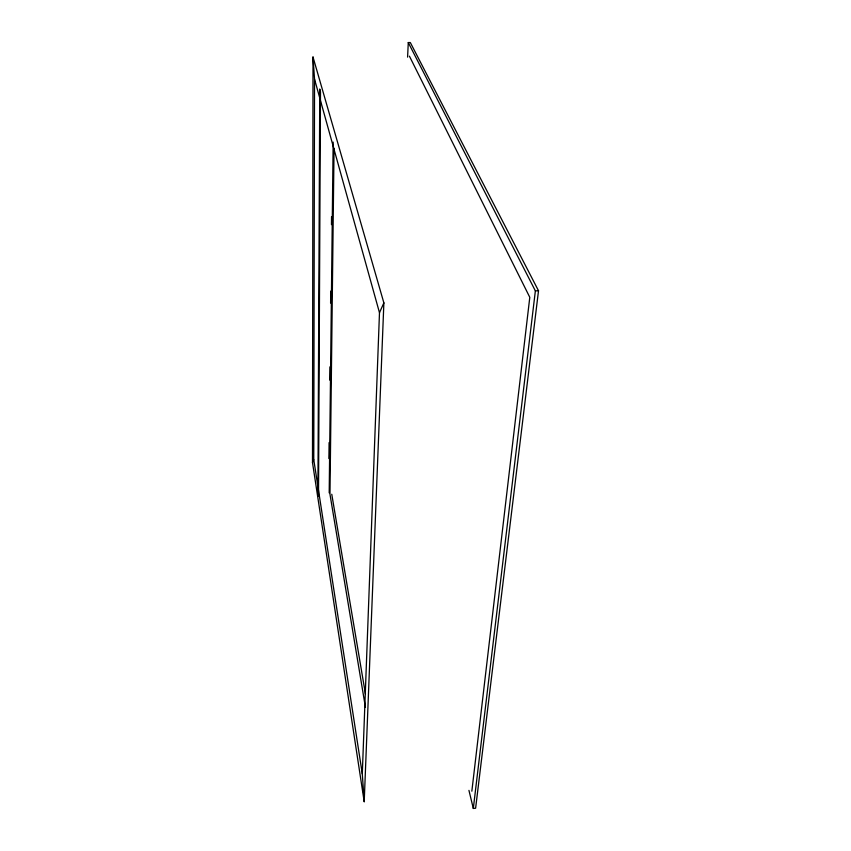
<?xml version="1.0" encoding="UTF-8"?>
<svg xmlns="http://www.w3.org/2000/svg" width="851" height="851" viewBox="0 0 851 851"><rect width="100%" height="100%" fill="white"/><g stroke="black" fill="none" stroke-linecap="round" stroke-linejoin="round"><path stroke-width="1.28" d="M312.487 462.508L313.008 57.017L383.875 302.882L364.207 801.706L312.487 462.508L313.764 459.657L314.53 79.164L313.008 57.017M328.911 458.561L329.092 442.616M329.773 380.142L329.911 366.855M330.603 303.062L330.741 291.095M331.465 224.643L331.55 216.665M329.199 492.867L333.156 142.117M334.039 148.372L329.975 494.325L365.43 707.255M364.207 801.706L362.292 773.899L379.482 312.7L314.53 79.164M407.597 57.134L408.278 42.561L410.32 42.55L538.513 290.755L475.613 808.227L473.316 808.45L468.944 790.377M471.848 791.207L529.79 297.307L409.427 56.166M473.316 808.45L535.364 290.872L408.278 42.561M379.482 312.7L383.875 302.882M535.364 290.872L538.513 290.755M331.762 494.24L365.441 694.012M313.764 459.657L362.292 773.899M319.763 89.238L317.934 492.431L318.508 496.176L320.487 91.802L319.763 89.238"/></g></svg>
